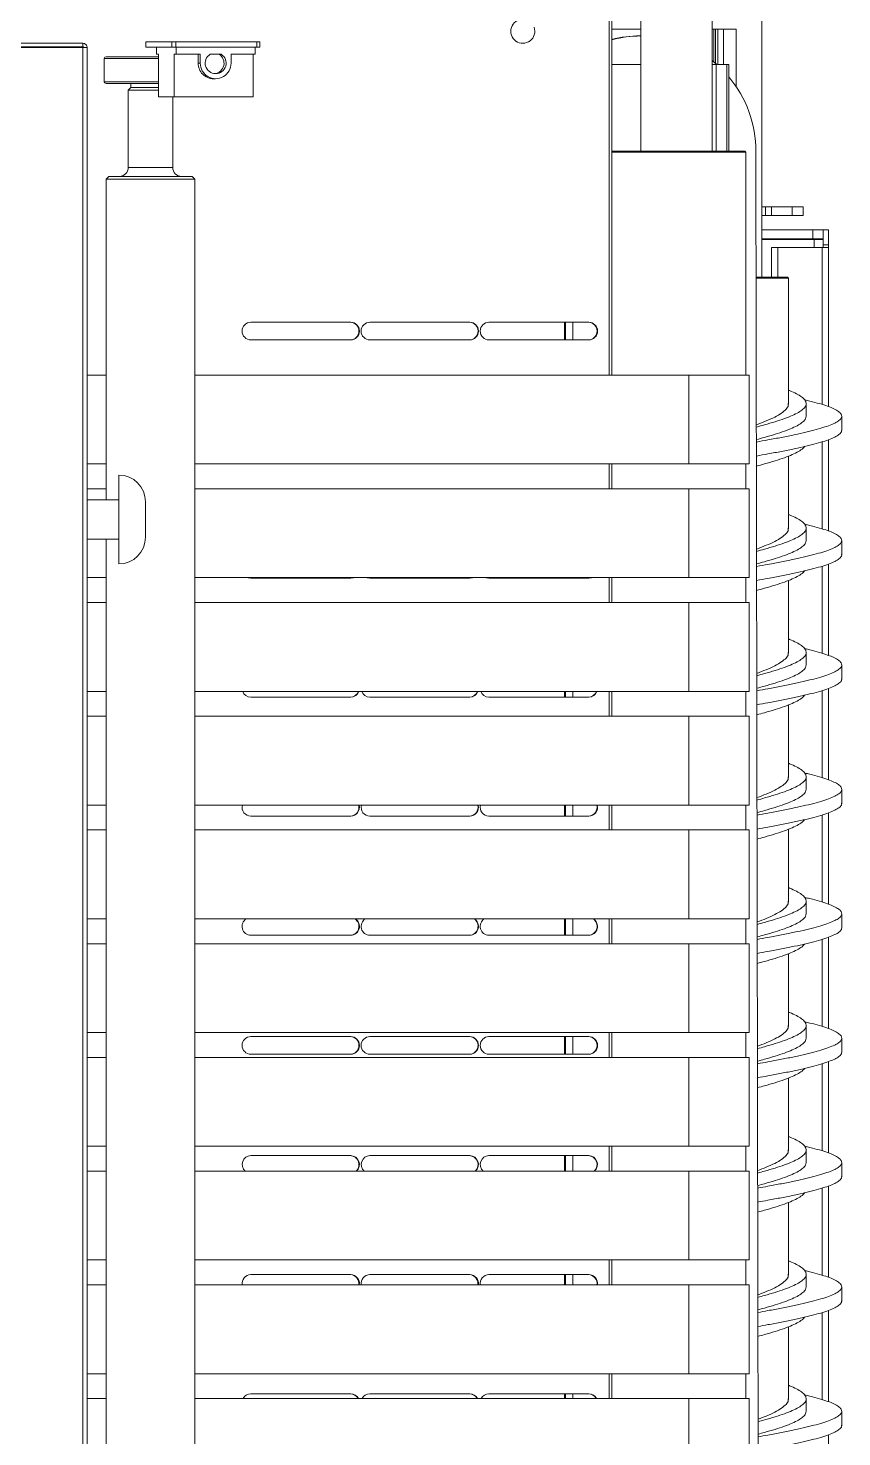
# Model space of a CAD drawing. Header units: millimetres. Extents: x 8553 to 64453, y 11523 to 72084.
# Drawn here: x 50459 to 50825, y 16206 to 16841 of the extents above; entities that cross this region are included whole.
import ezdxf

# ---------------------------------------------------------------- set-up
doc = ezdxf.new("R2010")
doc.units = ezdxf.units.MM
doc.layers.add('grey', color=254, linetype='Continuous')

msp = doc.modelspace()

# ---------------------------------------------------------------- linework, layer by layer
at = {"layer": 'grey', "linetype": 'Continuous', "lineweight": 15}
for p, q in [((50720.574, 16844.957), (50720.574, 16684.391)), ((50721.83, 16684.391), (50721.83, 16844.957)), ((50734.951, 16844.957), (50734.951, 16785.197)), ((50766.951, 16785.197), (50766.951, 16844.957)), ((50789.351, 16728.397), (50789.351, 16844.957)), ((50734.951, 16840.157), (50721.83, 16840.157)), ((50767.769, 16840.157), (50766.951, 16840.157)), ((50768.492, 16840.157), (50767.769, 16840.157)), ((50767.769, 16825.301), (50767.769, 16840.157)), ((50769.538, 16840.157), (50768.492, 16840.157)), ((50768.492, 16824.692), (50768.492, 16840.157)), ((50772.068, 16840.157), (50769.538, 16840.157)), ((50769.538, 16824.157), (50769.538, 16840.157)), ((50777.772, 16840.157), (50772.068, 16840.157)), ((50772.068, 16824.157), (50772.068, 16840.157)), ((50777.772, 16814.247), (50777.772, 16840.157)), ((50483.751, 16833.757), (50439.751, 16833.757)), ((50483.751, 16832.157), (50439.751, 16832.157)), ((50439.751, 16831.874), (50483.751, 16831.874)), ((50483.751, 16833.757), (50483.751, 16832.157)), ((50483.751, 14078.84), (50483.751, 16831.874)), ((50485.751, 16831.757), (50485.751, 14078.957)), ((50512.06, 16834.391), (50512.06, 16831.991)), ((50512.06, 16834.391), (50512.079, 16834.391)), ((50512.079, 16831.991), (50512.06, 16831.991)), ((50512.079, 16834.391), (50512.079, 16831.991)), ((50512.079, 16834.391), (50523.82, 16834.391)), ((50512.079, 16831.991), (50523.82, 16831.991)), ((50516.93, 16831.991), (50516.93, 16828.791)), ((50523.82, 16831.991), (50523.82, 16834.391)), ((50523.82, 16834.391), (50525.646, 16834.391)), ((50525.646, 16831.991), (50523.82, 16831.991)), ((50525.646, 16834.391), (50525.646, 16831.991)), ((50525.646, 16834.391), (50562.013, 16834.391)), ((50525.646, 16831.991), (50562.013, 16831.991)), ((50525.735, 16831.991), (50525.735, 16828.791)), ((50561.312, 16831.991), (50561.312, 16828.791)), ((50562.013, 16831.991), (50562.013, 16834.391)), ((50562.013, 16834.391), (50563.369, 16834.391)), ((50563.369, 16831.991), (50562.013, 16831.991)), ((50563.369, 16831.991), (50563.369, 16834.391)), ((50734.951, 16837.06), (50734.487, 16837.06)), ((50493.387, 16826.868), (50493.387, 16816.468)), ((50517.847, 16826.868), (50493.387, 16826.868)), ((50494.187, 16827.668), (50517.847, 16827.668)), ((50516.93, 16828.791), (50517.847, 16828.791)), ((50517.847, 16828.791), (50517.847, 16809.591)), ((50524.818, 16828.791), (50524.818, 16809.591)), ((50524.818, 16828.791), (50525.735, 16828.791)), ((50525.735, 16828.791), (50536.596, 16828.791)), ((50535.679, 16828.791), (50535.679, 16824.792)), ((50536.596, 16824.792), (50536.596, 16828.791)), ((50541.026, 16828.791), (50546.022, 16828.791)), ((50550.452, 16828.791), (50561.312, 16828.791)), ((50550.452, 16828.791), (50550.452, 16824.792)), ((50560.395, 16828.791), (50560.395, 16809.591)), ((50536.596, 16824.792), (50535.679, 16824.792)), ((50721.83, 16824.157), (50734.951, 16824.157)), ((50766.951, 16824.157), (50768.834, 16824.157)), ((50768.834, 16824.157), (50773.583, 16824.157)), ((50768.834, 16824.157), (50768.834, 16785.197)), ((50773.583, 16824.157), (50773.583, 16785.197)), ((50774.43, 16824.157), (50773.583, 16824.157)), ((50774.43, 16824.157), (50774.43, 16785.197)), ((50493.387, 16816.468), (50517.847, 16816.468)), ((50517.847, 16815.668), (50494.187, 16815.668)), ((50505.387, 16813.837), (50504.187, 16812.637)), ((50504.187, 16812.637), (50504.187, 16777.837)), ((50517.847, 16812.637), (50504.187, 16812.637)), ((50505.387, 16815.668), (50505.387, 16813.837)), ((50517.847, 16813.837), (50505.387, 16813.837)), ((50542.607, 16817.781), (50543.524, 16817.781)), ((50517.847, 16809.591), (50524.818, 16809.591)), ((50524.187, 16777.837), (50524.187, 16809.591)), ((50524.818, 16809.591), (50560.395, 16809.591)), ((50765.03, 16785.197), (50721.83, 16785.197)), ((50765.213, 16784.797), (50721.83, 16784.797)), ((50781.751, 16785.197), (50765.03, 16785.197)), ((50782.151, 16784.797), (50765.213, 16784.797)), ((50782.151, 16784.797), (50781.751, 16785.197)), ((50782.151, 16684.391), (50782.151, 16784.797)), ((50786.649, 16785.149), (50788.788, 15527.45)), ((50524.187, 16777.837), (50504.187, 16777.837)), ((50495.387, 16773.837), (50494.187, 16772.637)), ((50494.187, 16772.637), (50494.187, 16628.157)), ((50531.289, 16772.637), (50494.187, 16772.637)), ((50495.387, 16773.837), (50530.263, 16773.837)), ((50530.263, 16773.837), (50532.987, 16773.837)), ((50534.187, 16772.637), (50531.289, 16772.637)), ((50534.187, 16772.637), (50532.987, 16773.837)), ((50534.187, 14143.037), (50534.187, 16772.637)), ((50791.024, 16760.157), (50789.351, 16760.157)), ((50791.024, 16756.157), (50789.351, 16756.157)), ((50791.024, 16760.157), (50791.024, 16756.157)), ((50793.7, 16760.157), (50791.024, 16760.157)), ((50793.7, 16756.157), (50791.024, 16756.157)), ((50793.7, 16756.157), (50793.7, 16760.157)), ((50802.934, 16760.157), (50793.7, 16760.157)), ((50802.934, 16756.157), (50793.7, 16756.157)), ((50802.934, 16760.157), (50802.934, 16756.157)), ((50807.871, 16760.157), (50802.934, 16760.157)), ((50807.871, 16756.157), (50802.934, 16756.157)), ((50807.871, 16760.157), (50807.871, 16756.157)), ((50789.351, 16749.757), (50812.235, 16749.757)), ((50812.235, 16749.757), (50812.235, 16745.757)), ((50812.235, 16749.757), (50816.951, 16749.757)), ((50816.951, 16749.757), (50816.951, 16745.757)), ((50819.349, 16749.757), (50816.951, 16749.757)), ((50819.349, 16749.757), (50819.349, 16742.957)), ((50789.351, 16745.757), (50812.235, 16745.757)), ((50812.951, 16745.357), (50789.351, 16745.357)), ((50812.235, 16745.757), (50816.951, 16745.757)), ((50812.951, 16741.757), (50812.951, 16745.357)), ((50812.951, 16745.357), (50816.949, 16745.357)), ((50816.932, 16745.757), (50816.949, 16745.494)), ((50816.949, 16745.757), (50816.949, 16742.957)), ((50816.949, 16742.957), (50819.349, 16742.957)), ((50816.949, 16742.957), (50816.949, 16741.757)), ((50816.951, 16741.757), (50816.951, 16742.957)), ((50819.349, 16742.957), (50819.349, 16741.757)), ((50793.749, 16741.757), (50793.749, 16728.397)), ((50793.749, 16741.757), (50796.549, 16741.757)), ((50816.549, 16741.757), (50796.549, 16741.757)), ((50796.549, 16741.757), (50796.549, 16728.397)), ((50816.549, 16741.757), (50819.349, 16741.757)), ((50816.549, 16741.757), (50816.549, 16671.109)), ((50819.349, 16741.757), (50819.349, 16670.175)), ((50786.746, 16728.397), (50800.951, 16728.397)), ((50786.746, 16727.997), (50801.351, 16727.997)), ((50801.351, 16727.997), (50800.951, 16728.397)), ((50801.351, 16671.136), (50801.351, 16727.997)), ((50559.38, 16708.188), (50604.288, 16708.188)), ((50612.954, 16708.188), (50657.861, 16708.188)), ((50666.527, 16708.188), (50711.435, 16708.188)), ((50700.551, 16708.188), (50700.551, 16700.188)), ((50700.951, 16708.188), (50700.951, 16700.188)), ((50704.237, 16708.188), (50704.237, 16700.188)), ((50604.288, 16700.188), (50559.38, 16700.188)), ((50657.861, 16700.188), (50612.954, 16700.188)), ((50711.435, 16700.188), (50666.527, 16700.188)), ((50494.187, 16684.391), (50485.751, 16684.391)), ((50756.536, 16684.391), (50534.187, 16684.391)), ((50756.536, 16684.391), (50756.536, 16644.391)), ((50783.641, 16684.391), (50756.536, 16684.391)), ((50783.641, 16644.391), (50783.641, 16684.391)), ((50809.29, 16665.89), (50809.29, 16671.535)), ((50825.29, 16659.581), (50825.29, 16665.89)), ((50816.549, 16654.357), (50816.549, 16615.109)), ((50819.349, 16655.312), (50819.349, 16614.175)), ((50801.351, 16615.136), (50801.351, 16647.929)), ((50494.187, 16644.391), (50485.751, 16644.391)), ((50756.536, 16644.391), (50534.187, 16644.391)), ((50720.574, 16644.391), (50720.574, 16633.191)), ((50721.83, 16633.191), (50721.83, 16644.391)), ((50783.641, 16644.391), (50756.536, 16644.391)), ((50782.151, 16633.191), (50782.151, 16644.391)), ((50499.932, 16599.357), (50499.932, 16639.357)), ((50494.187, 16633.191), (50485.751, 16633.191)), ((50756.536, 16633.191), (50534.187, 16633.191)), ((50756.536, 16633.191), (50756.536, 16593.191)), ((50783.641, 16633.191), (50756.536, 16633.191)), ((50783.641, 16593.191), (50783.641, 16633.191)), ((50499.932, 16628.157), (50485.751, 16628.157)), ((50511.932, 16627.357), (50511.932, 16611.357)), ((50485.751, 16610.557), (50499.932, 16610.557)), ((50494.187, 16610.557), (50494.187, 14300.157)), ((50809.29, 16609.89), (50809.29, 16615.535)), ((50825.29, 16603.581), (50825.29, 16609.89)), ((50816.549, 16598.357), (50816.549, 16559.109)), ((50819.349, 16599.312), (50819.349, 16558.175)), ((50494.187, 16593.191), (50485.751, 16593.191)), ((50756.536, 16593.191), (50534.187, 16593.191)), ((50604.288, 16592.988), (50559.38, 16592.988)), ((50657.861, 16592.988), (50612.954, 16592.988)), ((50711.435, 16592.988), (50666.527, 16592.988)), ((50700.551, 16593.191), (50700.551, 16592.988)), ((50700.951, 16593.191), (50700.951, 16592.988)), ((50704.237, 16593.191), (50704.237, 16592.988)), ((50720.574, 16593.191), (50720.574, 16581.991)), ((50721.83, 16581.991), (50721.83, 16593.191)), ((50783.641, 16593.191), (50756.536, 16593.191)), ((50782.151, 16581.991), (50782.151, 16593.191)), ((50801.351, 16559.136), (50801.351, 16591.929)), ((50494.187, 16581.991), (50485.751, 16581.991)), ((50756.536, 16581.991), (50534.187, 16581.991)), ((50756.536, 16581.991), (50756.536, 16541.991)), ((50783.641, 16581.991), (50756.536, 16581.991)), ((50783.641, 16541.991), (50783.641, 16581.991)), ((50809.29, 16553.89), (50809.29, 16559.535)), ((50825.29, 16547.581), (50825.29, 16553.89)), ((50494.187, 16541.991), (50485.751, 16541.991)), ((50756.536, 16541.991), (50534.187, 16541.991)), ((50700.551, 16541.991), (50700.551, 16539.388)), ((50700.951, 16541.991), (50700.951, 16539.388)), ((50704.237, 16541.991), (50704.237, 16539.388)), ((50720.574, 16541.991), (50720.574, 16530.791)), ((50721.83, 16530.791), (50721.83, 16541.991)), ((50783.641, 16541.991), (50756.536, 16541.991)), ((50782.151, 16530.791), (50782.151, 16541.991)), ((50816.549, 16542.357), (50816.549, 16503.109)), ((50819.349, 16543.312), (50819.349, 16502.175)), ((50604.288, 16539.388), (50559.38, 16539.388)), ((50657.861, 16539.388), (50612.954, 16539.388)), ((50711.435, 16539.388), (50666.527, 16539.388)), ((50801.351, 16503.136), (50801.351, 16535.929)), ((50494.187, 16530.791), (50485.751, 16530.791)), ((50756.536, 16530.791), (50534.187, 16530.791)), ((50756.536, 16530.791), (50756.536, 16490.791)), ((50783.641, 16530.791), (50756.536, 16530.791)), ((50783.641, 16490.791), (50783.641, 16530.791)), ((50809.29, 16497.89), (50809.29, 16503.535)), ((50825.29, 16491.581), (50825.29, 16497.89)), ((50494.187, 16490.791), (50485.751, 16490.791)), ((50756.536, 16490.791), (50534.187, 16490.791)), ((50700.551, 16490.791), (50700.551, 16485.788)), ((50700.951, 16490.791), (50700.951, 16485.788)), ((50704.237, 16490.791), (50704.237, 16485.788)), ((50720.574, 16490.791), (50720.574, 16479.591)), ((50721.83, 16479.591), (50721.83, 16490.791)), ((50783.641, 16490.791), (50756.536, 16490.791)), ((50782.151, 16479.591), (50782.151, 16490.791)), ((50604.288, 16485.788), (50559.38, 16485.788)), ((50657.861, 16485.788), (50612.954, 16485.788)), ((50711.435, 16485.788), (50666.527, 16485.788)), ((50816.549, 16486.357), (50816.549, 16447.109)), ((50819.349, 16487.312), (50819.349, 16446.175)), ((50494.187, 16479.591), (50485.751, 16479.591)), ((50756.536, 16479.591), (50534.187, 16479.591)), ((50756.536, 16479.591), (50756.536, 16439.591)), ((50783.641, 16479.591), (50756.536, 16479.591)), ((50783.641, 16439.591), (50783.641, 16479.591)), ((50801.351, 16447.136), (50801.351, 16479.929)), ((50809.29, 16441.89), (50809.29, 16447.535)), ((50494.187, 16439.591), (50485.751, 16439.591)), ((50756.536, 16439.591), (50534.187, 16439.591)), ((50700.551, 16439.591), (50700.551, 16432.188)), ((50700.951, 16439.591), (50700.951, 16432.188)), ((50704.237, 16439.591), (50704.237, 16432.188)), ((50720.574, 16439.591), (50720.574, 16428.391)), ((50721.83, 16428.391), (50721.83, 16439.591)), ((50783.641, 16439.591), (50756.536, 16439.591)), ((50782.151, 16428.391), (50782.151, 16439.591)), ((50825.29, 16435.581), (50825.29, 16441.89)), ((50604.288, 16432.188), (50559.38, 16432.188)), ((50657.861, 16432.188), (50612.954, 16432.188)), ((50711.435, 16432.188), (50666.527, 16432.188)), ((50494.187, 16428.391), (50485.751, 16428.391)), ((50756.536, 16428.391), (50534.187, 16428.391)), ((50756.536, 16428.391), (50756.536, 16388.391)), ((50783.641, 16428.391), (50756.536, 16428.391)), ((50783.641, 16388.391), (50783.641, 16428.391)), ((50816.549, 16430.357), (50816.549, 16391.109)), ((50819.349, 16431.312), (50819.349, 16390.175)), ((50801.351, 16391.136), (50801.351, 16423.929)), ((50494.187, 16388.391), (50485.751, 16388.391)), ((50756.536, 16388.391), (50534.187, 16388.391)), ((50720.574, 16388.391), (50720.574, 16377.191)), ((50721.83, 16377.191), (50721.83, 16388.391)), ((50783.641, 16388.391), (50756.536, 16388.391)), ((50782.151, 16377.191), (50782.151, 16388.391)), ((50809.29, 16385.89), (50809.29, 16391.535)), ((50559.38, 16386.588), (50604.288, 16386.588)), ((50612.954, 16386.588), (50657.861, 16386.588)), ((50666.527, 16386.588), (50711.435, 16386.588)), ((50700.551, 16386.588), (50700.551, 16378.588)), ((50700.951, 16386.588), (50700.951, 16378.588)), ((50704.237, 16386.588), (50704.237, 16378.588)), ((50825.29, 16379.581), (50825.29, 16385.89)), ((50494.187, 16377.191), (50485.751, 16377.191)), ((50756.536, 16377.191), (50534.187, 16377.191)), ((50604.288, 16378.588), (50559.38, 16378.588)), ((50657.861, 16378.588), (50612.954, 16378.588)), ((50711.435, 16378.588), (50666.527, 16378.588)), ((50756.536, 16377.191), (50756.536, 16337.191)), ((50783.641, 16377.191), (50756.536, 16377.191)), ((50783.641, 16337.191), (50783.641, 16377.191)), ((50819.349, 16375.312), (50819.349, 16334.175)), ((50816.549, 16374.357), (50816.549, 16335.109)), ((50801.351, 16335.136), (50801.351, 16367.929)), ((50494.187, 16337.191), (50485.751, 16337.191)), ((50756.536, 16337.191), (50534.187, 16337.191)), ((50720.574, 16337.191), (50720.574, 16325.991)), ((50721.83, 16325.991), (50721.83, 16337.191)), ((50783.641, 16337.191), (50756.536, 16337.191)), ((50782.151, 16325.991), (50782.151, 16337.191)), ((50559.38, 16332.988), (50604.288, 16332.988)), ((50612.954, 16332.988), (50657.861, 16332.988)), ((50666.527, 16332.988), (50711.435, 16332.988)), ((50700.551, 16332.988), (50700.551, 16325.991)), ((50700.951, 16332.988), (50700.951, 16325.991)), ((50704.237, 16332.988), (50704.237, 16325.991)), ((50809.29, 16329.89), (50809.29, 16335.535)), ((50494.187, 16325.991), (50485.751, 16325.991)), ((50756.536, 16325.991), (50534.187, 16325.991)), ((50756.536, 16325.991), (50756.536, 16285.991)), ((50783.641, 16325.991), (50756.536, 16325.991)), ((50783.641, 16285.991), (50783.641, 16325.991)), ((50825.29, 16323.581), (50825.29, 16329.89)), ((50816.549, 16318.357), (50816.549, 16279.109)), ((50819.349, 16319.312), (50819.349, 16278.175)), ((50801.351, 16279.136), (50801.351, 16311.929)), ((50494.187, 16285.991), (50485.751, 16285.991)), ((50756.536, 16285.991), (50534.187, 16285.991)), ((50720.574, 16285.991), (50720.574, 16274.791)), ((50721.83, 16274.791), (50721.83, 16285.991)), ((50783.641, 16285.991), (50756.536, 16285.991)), ((50782.151, 16274.791), (50782.151, 16285.991)), ((50494.187, 16274.791), (50485.751, 16274.791)), ((50756.536, 16274.791), (50534.187, 16274.791)), ((50559.38, 16279.388), (50604.288, 16279.388)), ((50612.954, 16279.388), (50657.861, 16279.388)), ((50666.527, 16279.388), (50711.435, 16279.388)), ((50700.551, 16279.388), (50700.551, 16274.791)), ((50700.951, 16279.388), (50700.951, 16274.791)), ((50704.237, 16279.388), (50704.237, 16274.791)), ((50756.536, 16274.791), (50756.536, 16234.791)), ((50783.641, 16274.791), (50756.536, 16274.791)), ((50783.641, 16234.791), (50783.641, 16274.791)), ((50809.29, 16273.89), (50809.29, 16279.535)), ((50825.29, 16267.581), (50825.29, 16273.89)), ((50816.549, 16262.357), (50816.549, 16223.109)), ((50819.349, 16263.312), (50819.349, 16222.175)), ((50801.351, 16223.136), (50801.351, 16255.929)), ((50494.187, 16234.791), (50485.751, 16234.791)), ((50756.536, 16234.791), (50534.187, 16234.791)), ((50720.574, 16234.791), (50720.574, 16223.591)), ((50721.83, 16223.591), (50721.83, 16234.791)), ((50783.641, 16234.791), (50756.536, 16234.791)), ((50782.151, 16223.591), (50782.151, 16234.791)), ((50494.187, 16223.591), (50485.751, 16223.591)), ((50756.536, 16223.591), (50534.187, 16223.591)), ((50559.38, 16225.788), (50604.288, 16225.788)), ((50612.954, 16225.788), (50657.861, 16225.788)), ((50666.527, 16225.788), (50711.435, 16225.788)), ((50700.551, 16225.788), (50700.551, 16223.591)), ((50700.951, 16225.788), (50700.951, 16223.591)), ((50704.237, 16225.788), (50704.237, 16223.591)), ((50756.536, 16223.591), (50756.536, 16183.591)), ((50783.641, 16223.591), (50756.536, 16223.591)), ((50783.641, 16183.591), (50783.641, 16223.591)), ((50809.29, 16217.89), (50809.29, 16223.535)), ((50825.29, 16211.581), (50825.29, 16217.89)), ((50819.349, 16207.312), (50819.349, 16166.175))]:
    msp.add_line(p, q, dxfattribs=at)
at = {"layer": 'grey', "linetype": 'Continuous', "lineweight": 15, "flags": 128}
for points in [[(50766.951, 16825.963), (50767.232, 16825.739), (50769.106, 16824.157)], [(50559.38, 16592.988), (50558.271, 16593.15), (50558.139, 16593.191)], [(50604.079, 16592.988), (50605.189, 16593.15), (50605.32, 16593.191)], [(50605.529, 16593.191), (50605.397, 16593.15), (50604.288, 16592.988)], [(50612.954, 16592.988), (50611.844, 16593.15), (50611.713, 16593.191)], [(50657.653, 16592.988), (50658.763, 16593.15), (50658.894, 16593.191)], [(50659.102, 16593.191), (50658.971, 16593.15), (50657.861, 16592.988)], [(50666.527, 16592.988), (50665.418, 16593.15), (50665.286, 16593.191)], [(50711.226, 16592.988), (50712.336, 16593.15), (50712.468, 16593.191)], [(50712.676, 16593.191), (50712.544, 16593.15), (50711.435, 16592.988)]]:
    msp.add_lwpolyline(points, dxfattribs=at)
at = {"layer": 'grey', "linetype": 'Continuous', "lineweight": 15}
for centre, radius, start, end in [((50681.751, 16839.157), 5.4, 90, 19.471221), ((50734.489, 16786.036), 51.024, 90.002213, 104.365748), ((50735.158, 16786.033), 51.026, 90.232397, 105.140987), ((50494.187, 16826.868), 0.8, 90, 180), ((50543.524, 16824.812), 4.698, 122.117087, 57.882913), ((50542.554, 16824.796), 4.74, 276.186125, 57.454577), ((50542.645, 16824.748), 6.967, 179.639642, 269.682906), ((50543.524, 16824.728), 6.928, 179.474863, 0.525137), ((50494.187, 16816.468), 0.8, 180, 270), ((50734.357, 16785.095), 52.293, 0.058811, 39.973885), ((50500.187, 16777.837), 4, 270, 0), ((50528.187, 16777.837), 4, 180, 270), ((50812.551, 16745.357), 0.4, 0, 90), ((50559.427, 16704.188), 4, 90.668432, 269.331568), ((50604.033, 16704.188), 4, 270.668432, 89.331568), ((50604.241, 16704.188), 4, 270.668432, 89.331568), ((50613.001, 16704.188), 4, 90.668432, 269.331568), ((50657.606, 16704.188), 4, 270.668432, 89.331568), ((50657.814, 16704.188), 4, 270.668432, 89.331568), ((50666.574, 16704.188), 4, 90.668432, 269.331568), ((50711.18, 16704.188), 4, 270.668432, 89.331568), ((50711.388, 16704.188), 4, 270.668432, 89.331568), ((50499.932, 16627.357), 12, 0, 90), ((50499.932, 16611.357), 12, 270, 0), ((50559.403, 16543.338), 3.95, 199.927785, 269.677771), ((50604.057, 16543.338), 3.95, 270.322229, 340.072215), ((50604.269, 16543.333), 3.946, 270.275962, 340.118482), ((50612.976, 16543.338), 3.95, 199.927785, 269.677771), ((50657.631, 16543.338), 3.95, 270.322229, 340.072215), ((50657.842, 16543.333), 3.946, 270.275962, 340.118482), ((50666.55, 16543.338), 3.95, 199.927785, 269.677771), ((50711.204, 16543.338), 3.95, 270.322229, 340.072215), ((50711.416, 16543.333), 3.946, 270.275962, 340.118482), ((50559.43, 16489.78), 3.993, 165.333664, 269.285649), ((50604.029, 16489.78), 3.993, 270.714351, 14.666336), ((50604.249, 16489.771), 3.984, 270.548897, 14.83179), ((50613.004, 16489.78), 3.993, 165.333664, 269.285649), ((50657.603, 16489.78), 3.993, 270.714351, 14.666336), ((50657.823, 16489.771), 3.984, 270.548897, 14.83179), ((50666.577, 16489.78), 3.993, 165.333664, 269.285649), ((50711.177, 16489.78), 3.993, 270.714351, 14.666336), ((50711.396, 16489.771), 3.984, 270.548897, 14.83179), ((50559.438, 16436.195), 4.007, 122.050219, 269.177742), ((50604.022, 16436.195), 4.007, 270.822258, 57.949781), ((50604.23, 16436.195), 4.007, 270.822258, 57.949781), ((50613.011, 16436.195), 4.007, 122.050219, 269.177742), ((50657.595, 16436.195), 4.007, 270.822258, 57.949781), ((50657.804, 16436.195), 4.007, 270.822258, 57.949781), ((50666.585, 16436.195), 4.007, 122.050219, 269.177742), ((50711.169, 16436.195), 4.007, 270.822258, 57.949781), ((50711.377, 16436.195), 4.007, 270.822258, 57.949781), ((50559.427, 16382.588), 4, 90.668432, 269.331568), ((50604.033, 16382.588), 4, 270.668432, 89.331568), ((50604.241, 16382.588), 4, 270.668432, 89.331568), ((50613.001, 16382.588), 4, 90.668432, 269.331568), ((50657.606, 16382.588), 4, 270.668432, 89.331568), ((50657.814, 16382.588), 4, 270.668432, 89.331568), ((50666.574, 16382.588), 4, 90.668432, 269.331568), ((50711.18, 16382.588), 4, 270.668432, 89.331568), ((50711.388, 16382.588), 4, 270.668432, 89.331568), ((50559.437, 16328.982), 4.006, 90.811241, 228.27535), ((50604.022, 16328.982), 4.006, 311.72465, 89.188759), ((50604.228, 16328.98), 4.008, 311.771263, 89.142146), ((50613.011, 16328.982), 4.006, 90.811241, 228.27535), ((50657.596, 16328.982), 4.006, 311.72465, 89.188759), ((50657.801, 16328.98), 4.008, 311.771263, 89.142146), ((50666.584, 16328.982), 4.006, 90.811241, 228.27535), ((50711.17, 16328.982), 4.006, 311.72465, 89.188759), ((50711.375, 16328.98), 4.008, 311.771263, 89.142146), ((50559.417, 16275.408), 3.98, 90.522966, 188.915666), ((50604.043, 16275.408), 3.98, 351.084334, 89.477034), ((50604.24, 16275.399), 3.989, 351.245699, 89.315669), ((50612.99, 16275.408), 3.98, 90.522966, 188.915666), ((50657.616, 16275.408), 3.98, 351.084334, 89.477034), ((50657.813, 16275.399), 3.989, 351.245699, 89.315669), ((50666.564, 16275.408), 3.98, 90.522966, 188.915666), ((50711.19, 16275.408), 3.98, 351.084334, 89.477034), ((50711.387, 16275.399), 3.989, 351.245699, 89.315669), ((50559.394, 16221.853), 3.935, 90.200996, 153.780415), ((50604.065, 16221.853), 3.935, 26.219585, 89.799004), ((50604.274, 16221.853), 3.935, 26.219585, 89.799004), ((50612.968, 16221.853), 3.935, 90.200996, 153.780415), ((50657.639, 16221.853), 3.935, 26.219585, 89.799004), ((50657.847, 16221.853), 3.935, 26.219585, 89.799004), ((50666.541, 16221.853), 3.935, 90.200996, 153.780415), ((50711.212, 16221.853), 3.935, 26.219585, 89.799004), ((50711.421, 16221.853), 3.935, 26.219585, 89.799004)]:
    msp.add_arc(centre, radius, start, end, dxfattribs=at)
for points in [[(50485.751, 16831.757), (50485.721, 16832.019), (50485.66, 16832.543), (50485.198, 16833.205), (50484.537, 16833.667), (50484.013, 16833.727), (50483.751, 16833.757)], [(50484.151, 16831.757), (50484.145, 16831.81), (50484.133, 16831.914), (50484.04, 16832.047), (50483.908, 16832.139), (50483.803, 16832.151), (50483.751, 16832.157)], [(50483.751, 16831.874), (50484.013, 16831.865), (50484.537, 16831.845), (50485.198, 16831.816), (50485.66, 16831.786), (50485.721, 16831.767), (50485.751, 16831.757)]]:
    msp.add_open_spline(points, degree=3, dxfattribs=at)
for points, knots in [([(50801.351, 16677.559), (50801.509, 16677.501), (50802.94, 16676.976), (50804.991, 16675.983), (50807.356, 16674.584), (50808.818, 16673.185), (50809.425, 16671.784), (50809.138, 16670.383), (50807.972, 16668.984), (50805.953, 16667.585), (50803.13, 16666.184), (50799.577, 16664.783), (50795.366, 16663.384), (50791.101, 16662.117), (50788.111, 16661.314), (50786.86, 16660.979)], [0, 0, 0, 0, 0.0105157, 0.0949741, 0.1793895, 0.2638049, 0.3482633, 0.4327217, 0.5171371, 0.6015525, 0.6860109, 0.7704693, 0.8548847, 0.9393001, 1, 1, 1, 1]), ([(50808.649, 16673.211), (50809.432, 16673.031), (50811.909, 16672.463), (50815.411, 16671.507), (50819.084, 16670.337), (50821.942, 16669.173), (50823.977, 16668.005), (50825.143, 16666.838), (50825.423, 16665.673), (50824.813, 16664.504), (50823.322, 16663.339), (50820.976, 16662.173), (50817.815, 16661.004), (50813.893, 16659.84), (50809.277, 16658.672), (50804.049, 16657.504), (50798.287, 16656.34), (50792.539, 16655.249), (50788.615, 16654.55), (50786.872, 16654.239)], [0, 0, 0, 0, 0.0284129, 0.089892, 0.15142, 0.2128858, 0.2743916, 0.3358973, 0.3973631, 0.4588911, 0.5203702, 0.5818493, 0.6433773, 0.704843, 0.7663488, 0.8278546, 0.8893203, 0.9508484, 1, 1, 1, 1]), ([(50801.217, 16671.534), (50801.246, 16671.267), (50801.34, 16670.417), (50800.347, 16668.984), (50798.327, 16667.235), (50795.276, 16665.485), (50791.466, 16663.748), (50788.383, 16662.594), (50786.859, 16662.024)], [0, 0, 0, 0, 0.0840795, 0.2680703, 0.4520612, 0.6360533, 0.8200478, 1, 1, 1, 1]), ([(50809.226, 16665.893), (50809.195, 16665.508), (50809.125, 16664.656), (50807.956, 16663.339), (50805.957, 16661.94), (50803.129, 16660.539), (50799.577, 16659.138), (50795.366, 16657.739), (50791.104, 16656.472), (50788.117, 16655.67), (50786.87, 16655.335)], [0, 0, 0, 0, 0.1093667, 0.2419366, 0.3745065, 0.507144, 0.6397814, 0.7723514, 0.9049213, 1, 1, 1, 1]), ([(50825.223, 16659.583), (50825.244, 16659.51), (50825.379, 16659.049), (50824.763, 16658.196), (50823.335, 16657.03), (50820.972, 16655.865), (50817.816, 16654.695), (50813.893, 16653.531), (50809.277, 16652.364), (50804.049, 16651.196), (50798.287, 16650.032), (50792.542, 16648.941), (50788.622, 16648.242), (50786.883, 16647.933)], [0, 0, 0, 0, 0.0187385, 0.1189403, 0.2190623, 0.3191843, 0.4193861, 0.5194864, 0.6196519, 0.7198175, 0.8199177, 0.9201195, 1, 1, 1, 1]), ([(50808.521, 16652.217), (50808.318, 16651.94), (50807.773, 16651.196), (50805.929, 16649.986), (50803.136, 16648.584), (50799.575, 16647.183), (50795.367, 16645.784), (50791.11, 16644.519), (50788.131, 16643.72), (50786.89, 16643.387)], [0, 0, 0, 0, 0.0943324, 0.2528247, 0.4113978, 0.5699709, 0.7284633, 0.8869557, 1, 1, 1, 1]), ([(50801.351, 16621.559), (50801.509, 16621.501), (50802.94, 16620.976), (50804.991, 16619.983), (50807.356, 16618.584), (50808.818, 16617.185), (50809.425, 16615.784), (50809.138, 16614.383), (50807.972, 16612.984), (50805.953, 16611.585), (50803.13, 16610.184), (50799.577, 16608.783), (50795.366, 16607.384), (50791.131, 16606.125), (50788.174, 16605.331), (50786.956, 16605.004)], [0, 0, 0, 0, 0.01053216, 0.09512266, 0.17967008, 0.2642175, 0.348808, 0.43339851, 0.51794592, 0.60249334, 0.68708384, 0.77167435, 0.85622176, 0.94076918, 1, 1, 1, 1]), ([(50808.649, 16617.211), (50809.432, 16617.031), (50811.909, 16616.463), (50815.411, 16615.507), (50819.084, 16614.337), (50821.942, 16613.173), (50823.977, 16612.005), (50825.143, 16610.838), (50825.423, 16609.673), (50824.813, 16608.504), (50823.322, 16607.339), (50820.976, 16606.173), (50817.815, 16605.004), (50813.893, 16603.84), (50809.277, 16602.672), (50804.049, 16601.504), (50798.287, 16600.34), (50792.57, 16599.255), (50788.678, 16598.561), (50786.967, 16598.256)], [0, 0, 0, 0, 0.0284386, 0.0899732, 0.1515569, 0.2130781, 0.2746395, 0.3362009, 0.3977222, 0.4593058, 0.5208404, 0.5823751, 0.6439587, 0.70548, 0.7670414, 0.8286027, 0.890124, 0.9517077, 1, 1, 1, 1]), ([(50801.217, 16615.534), (50801.246, 16615.267), (50801.34, 16614.417), (50800.347, 16612.984), (50798.327, 16611.235), (50795.275, 16609.485), (50791.494, 16607.76), (50788.445, 16606.619), (50786.954, 16606.061)], [0, 0, 0, 0, 0.0844052, 0.2691089, 0.4538126, 0.6385175, 0.8232249, 1, 1, 1, 1]), ([(50809.226, 16609.893), (50809.195, 16609.508), (50809.125, 16608.656), (50807.956, 16607.339), (50805.957, 16605.94), (50803.129, 16604.539), (50799.577, 16603.138), (50795.366, 16601.739), (50791.134, 16600.481), (50788.18, 16599.687), (50786.965, 16599.361)], [0, 0, 0, 0, 0.1096355, 0.2425314, 0.3754272, 0.5083907, 0.6413543, 0.7742501, 0.9071459, 1, 1, 1, 1]), ([(50825.223, 16603.583), (50825.244, 16603.51), (50825.379, 16603.049), (50824.763, 16602.196), (50823.335, 16601.03), (50820.972, 16599.865), (50817.816, 16598.695), (50813.893, 16597.531), (50809.277, 16596.364), (50804.049, 16595.196), (50798.287, 16594.032), (50792.573, 16592.947), (50788.685, 16592.254), (50786.978, 16591.95)], [0, 0, 0, 0, 0.01876606, 0.11911541, 0.21938488, 0.31965435, 0.4200037, 0.52025137, 0.62056441, 0.72087746, 0.82112512, 0.92147447, 1, 1, 1, 1]), ([(50808.521, 16596.217), (50808.318, 16595.94), (50807.773, 16595.196), (50805.929, 16593.986), (50803.136, 16592.584), (50799.575, 16591.183), (50795.366, 16589.784), (50791.14, 16588.528), (50788.193, 16587.737), (50786.986, 16587.413)], [0, 0, 0, 0, 0.0946097, 0.2535681, 0.4126075, 0.5716469, 0.7306053, 0.8895637, 1, 1, 1, 1]), ([(50801.351, 16565.559), (50801.509, 16565.501), (50802.94, 16564.976), (50804.991, 16563.983), (50807.356, 16562.584), (50808.818, 16561.185), (50809.425, 16559.784), (50809.138, 16558.383), (50807.972, 16556.984), (50805.953, 16555.585), (50803.13, 16554.184), (50799.577, 16552.783), (50795.366, 16551.384), (50791.161, 16550.134), (50788.237, 16549.349), (50787.051, 16549.03)], [0, 0, 0, 0, 0.0105487, 0.0952717, 0.1799515, 0.2646314, 0.3493544, 0.4340774, 0.5187573, 0.6034371, 0.6881601, 0.7728831, 0.857563, 0.9422428, 1, 1, 1, 1]), ([(50801.217, 16559.534), (50801.246, 16559.267), (50801.34, 16558.417), (50800.347, 16556.984), (50798.327, 16555.235), (50795.275, 16553.485), (50791.523, 16551.773), (50788.507, 16550.643), (50787.049, 16550.097)], [0, 0, 0, 0, 0.0847335, 0.2701555, 0.4555776, 0.6410009, 0.8264267, 1, 1, 1, 1]), ([(50808.649, 16561.211), (50809.432, 16561.031), (50811.909, 16560.463), (50815.411, 16559.507), (50819.084, 16558.337), (50821.942, 16557.173), (50823.977, 16556.005), (50825.143, 16554.838), (50825.423, 16553.673), (50824.813, 16552.504), (50823.322, 16551.339), (50820.976, 16550.173), (50817.815, 16549.004), (50813.893, 16547.84), (50809.277, 16546.672), (50804.049, 16545.504), (50798.287, 16544.34), (50792.6, 16543.26), (50788.741, 16542.573), (50787.062, 16542.273)], [0, 0, 0, 0, 0.0284643, 0.0900546, 0.151694, 0.2132709, 0.2748879, 0.336505, 0.3980819, 0.4597213, 0.5213116, 0.5829019, 0.6445412, 0.7061181, 0.7677352, 0.8293522, 0.8909291, 0.9525685, 1, 1, 1, 1]), ([(50809.226, 16553.893), (50809.195, 16553.508), (50809.125, 16552.656), (50807.956, 16551.339), (50805.957, 16549.94), (50803.129, 16548.539), (50799.577, 16547.138), (50795.366, 16545.739), (50791.164, 16544.489), (50788.243, 16543.705), (50787.06, 16543.387)], [0, 0, 0, 0, 0.10990572, 0.24312906, 0.37635239, 0.50964361, 0.64293484, 0.77615817, 0.90938151, 1, 1, 1, 1]), ([(50825.223, 16547.583), (50825.244, 16547.51), (50825.379, 16547.049), (50824.763, 16546.196), (50823.335, 16545.03), (50820.972, 16543.865), (50817.816, 16542.695), (50813.893, 16541.531), (50809.277, 16540.364), (50804.049, 16539.196), (50798.287, 16538.032), (50792.604, 16536.952), (50788.748, 16536.265), (50787.073, 16535.967)], [0, 0, 0, 0, 0.0187937, 0.1192911, 0.2197084, 0.3201258, 0.4206231, 0.5210186, 0.6214796, 0.7219406, 0.8223361, 0.9228334, 1, 1, 1, 1]), ([(50808.521, 16540.217), (50808.318, 16539.94), (50807.773, 16539.196), (50805.929, 16537.986), (50803.136, 16536.584), (50799.575, 16535.183), (50795.366, 16533.784), (50791.17, 16532.537), (50788.256, 16531.754), (50787.081, 16531.438)], [0, 0, 0, 0, 0.0948888, 0.2543159, 0.4138244, 0.5733328, 0.73276, 0.8921872, 1, 1, 1, 1]), ([(50801.351, 16509.559), (50801.509, 16509.501), (50802.94, 16508.976), (50804.991, 16507.983), (50807.356, 16506.584), (50808.818, 16505.185), (50809.425, 16503.784), (50809.138, 16502.383), (50807.972, 16500.984), (50805.953, 16499.585), (50803.13, 16498.184), (50799.577, 16496.783), (50795.365, 16495.384), (50791.191, 16494.143), (50788.299, 16493.366), (50787.146, 16493.056)], [0, 0, 0, 0, 0.0105652, 0.0954211, 0.1802339, 0.2650466, 0.3499025, 0.4347584, 0.5195711, 0.6043839, 0.6892398, 0.7740957, 0.8589084, 0.9437211, 1, 1, 1, 1]), ([(50801.217, 16503.534), (50801.246, 16503.267), (50801.34, 16502.417), (50800.347, 16500.984), (50798.327, 16499.235), (50795.274, 16497.485), (50791.551, 16495.785), (50788.569, 16494.668), (50787.144, 16494.134)], [0, 0, 0, 0, 0.0850643, 0.2712103, 0.4573564, 0.6435036, 0.8296534, 1, 1, 1, 1]), ([(50808.649, 16505.211), (50809.432, 16505.031), (50811.909, 16504.463), (50815.411, 16503.507), (50819.084, 16502.337), (50821.942, 16501.173), (50823.977, 16500.005), (50825.143, 16498.838), (50825.423, 16497.673), (50824.813, 16496.504), (50823.322, 16495.339), (50820.976, 16494.173), (50817.815, 16493.004), (50813.893, 16491.84), (50809.277, 16490.672), (50804.049, 16489.504), (50798.287, 16488.34), (50792.631, 16487.266), (50788.804, 16486.584), (50787.158, 16486.291)], [0, 0, 0, 0, 0.0284901, 0.0901361, 0.1518313, 0.213464, 0.2751368, 0.3368096, 0.3984423, 0.4601375, 0.5217835, 0.5834296, 0.6451247, 0.7067574, 0.7684302, 0.8301031, 0.8917357, 0.9534309, 1, 1, 1, 1]), ([(50809.226, 16497.893), (50809.195, 16497.508), (50809.125, 16496.656), (50807.956, 16495.339), (50805.957, 16493.94), (50803.129, 16492.539), (50799.577, 16491.138), (50795.365, 16489.739), (50791.194, 16488.498), (50788.306, 16487.722), (50787.156, 16487.413)], [0, 0, 0, 0, 0.1101772, 0.2437297, 0.3772822, 0.5109027, 0.6445232, 0.7780757, 0.9116282, 1, 1, 1, 1]), ([(50825.223, 16491.583), (50825.244, 16491.51), (50825.379, 16491.049), (50824.763, 16490.196), (50823.335, 16489.03), (50820.972, 16487.865), (50817.816, 16486.695), (50813.893, 16485.531), (50809.277, 16484.364), (50804.049, 16483.196), (50798.287, 16482.032), (50792.634, 16480.958), (50788.811, 16480.277), (50787.168, 16479.984)], [0, 0, 0, 0, 0.0188215, 0.1194673, 0.2200329, 0.3205986, 0.4212443, 0.5217881, 0.6223975, 0.7230068, 0.8235506, 0.9241963, 1, 1, 1, 1]), ([(50808.521, 16484.217), (50808.318, 16483.94), (50807.773, 16483.196), (50805.929, 16481.986), (50803.136, 16480.584), (50799.575, 16479.183), (50795.366, 16477.784), (50791.2, 16476.545), (50788.319, 16475.771), (50787.176, 16475.464)], [0, 0, 0, 0, 0.09516943, 0.25506819, 0.41504843, 0.57502867, 0.73492743, 0.89482619, 1, 1, 1, 1]), ([(50801.351, 16453.559), (50801.509, 16453.501), (50802.94, 16452.976), (50804.991, 16451.983), (50807.356, 16450.584), (50808.818, 16449.185), (50809.425, 16447.784), (50809.138, 16446.383), (50807.972, 16444.984), (50805.953, 16443.585), (50803.13, 16442.184), (50799.577, 16440.783), (50795.365, 16439.384), (50791.221, 16438.151), (50788.362, 16437.383), (50787.241, 16437.082)], [0, 0, 0, 0, 0.0105818, 0.0955711, 0.1805171, 0.2654631, 0.3504523, 0.4354416, 0.5203876, 0.6053336, 0.6903228, 0.7753121, 0.8602581, 0.9452041, 1, 1, 1, 1]), ([(50801.217, 16447.534), (50801.246, 16447.267), (50801.34, 16446.417), (50800.347, 16444.984), (50798.328, 16443.235), (50795.274, 16441.485), (50791.58, 16439.797), (50788.631, 16438.692), (50787.239, 16438.171)], [0, 0, 0, 0, 0.0853978, 0.2722734, 0.4591491, 0.646026, 0.8329055, 1, 1, 1, 1]), ([(50808.649, 16449.211), (50809.432, 16449.031), (50811.909, 16448.463), (50815.411, 16447.507), (50819.084, 16446.337), (50821.942, 16445.173), (50823.977, 16444.005), (50825.143, 16442.838), (50825.423, 16441.673), (50824.813, 16440.504), (50823.322, 16439.339), (50820.976, 16438.173), (50817.815, 16437.004), (50813.893, 16435.84), (50809.277, 16434.672), (50804.049, 16433.504), (50798.286, 16432.34), (50792.662, 16431.272), (50788.867, 16430.595), (50787.253, 16430.308)], [0, 0, 0, 0, 0.0285159, 0.0902178, 0.1519689, 0.2136574, 0.2753861, 0.3371149, 0.3988033, 0.4605544, 0.5222563, 0.5839583, 0.6457093, 0.7073978, 0.7691266, 0.8308553, 0.8925438, 0.9542949, 1, 1, 1, 1]), ([(50809.226, 16441.893), (50809.195, 16441.508), (50809.125, 16440.656), (50807.956, 16439.339), (50805.957, 16437.94), (50803.129, 16436.539), (50799.577, 16435.138), (50795.365, 16433.739), (50791.224, 16432.506), (50788.368, 16431.739), (50787.251, 16431.439)], [0, 0, 0, 0, 0.11045011, 0.24433334, 0.37821657, 0.51216802, 0.64611947, 0.7800027, 0.91388592, 1, 1, 1, 1]), ([(50825.223, 16435.583), (50825.244, 16435.51), (50825.379, 16435.049), (50824.763, 16434.196), (50823.335, 16433.03), (50820.972, 16431.865), (50817.816, 16430.695), (50813.893, 16429.531), (50809.277, 16428.364), (50804.049, 16427.196), (50798.286, 16426.032), (50792.665, 16424.964), (50788.874, 16424.288), (50787.263, 16424.001)], [0, 0, 0, 0, 0.0188493, 0.119644, 0.2203584, 0.3210728, 0.4218674, 0.5225599, 0.623318, 0.7240762, 0.8247687, 0.9255633, 1, 1, 1, 1]), ([(50808.521, 16428.217), (50808.318, 16427.94), (50807.773, 16427.196), (50805.929, 16425.986), (50803.136, 16424.584), (50799.575, 16423.183), (50795.365, 16421.784), (50791.23, 16420.554), (50788.382, 16419.789), (50787.271, 16419.49)], [0, 0, 0, 0, 0.0954518, 0.2558249, 0.4162797, 0.5767346, 0.7371077, 0.8974808, 1, 1, 1, 1]), ([(50801.351, 16397.559), (50801.509, 16397.501), (50802.94, 16396.976), (50804.991, 16395.983), (50807.356, 16394.584), (50808.818, 16393.185), (50809.425, 16391.784), (50809.138, 16390.383), (50807.972, 16388.984), (50805.953, 16387.585), (50803.13, 16386.184), (50799.577, 16384.783), (50795.365, 16383.384), (50791.251, 16382.16), (50788.425, 16381.401), (50787.336, 16381.108)], [0, 0, 0, 0, 0.0105985, 0.0957215, 0.1808012, 0.2658808, 0.3510039, 0.4361269, 0.5212066, 0.6062863, 0.6914093, 0.7765323, 0.861612, 0.9466917, 1, 1, 1, 1]), ([(50801.217, 16391.534), (50801.246, 16391.267), (50801.34, 16390.417), (50800.347, 16388.984), (50798.328, 16387.235), (50795.273, 16385.485), (50791.608, 16383.809), (50788.693, 16382.717), (50787.335, 16382.207)], [0, 0, 0, 0, 0.0857338, 0.2733449, 0.4609559, 0.6485683, 0.8361832, 1, 1, 1, 1]), ([(50808.649, 16393.211), (50809.432, 16393.031), (50811.909, 16392.463), (50815.411, 16391.507), (50819.084, 16390.337), (50821.942, 16389.173), (50823.977, 16388.005), (50825.143, 16386.838), (50825.423, 16385.673), (50824.813, 16384.504), (50823.322, 16383.339), (50820.976, 16382.173), (50817.815, 16381.004), (50813.893, 16379.84), (50809.277, 16378.672), (50804.049, 16377.504), (50798.286, 16376.34), (50792.692, 16375.278), (50788.93, 16374.607), (50787.348, 16374.325)], [0, 0, 0, 0, 0.0285418, 0.0902996, 0.1521067, 0.2138512, 0.2756359, 0.3374206, 0.3991651, 0.4609721, 0.52273, 0.5844879, 0.646295, 0.7080394, 0.7698241, 0.8316089, 0.8933533, 0.9551604, 1, 1, 1, 1]), ([(50809.226, 16385.893), (50809.195, 16385.508), (50809.125, 16384.656), (50807.956, 16383.339), (50805.957, 16381.94), (50803.129, 16380.539), (50799.578, 16379.138), (50795.365, 16377.739), (50791.254, 16376.515), (50788.431, 16375.757), (50787.346, 16375.465)], [0, 0, 0, 0, 0.1107243, 0.24494, 0.3791556, 0.5134396, 0.6477236, 0.7819393, 0.9161549, 1, 1, 1, 1]), ([(50825.223, 16379.583), (50825.244, 16379.51), (50825.379, 16379.049), (50824.763, 16378.196), (50823.335, 16377.03), (50820.972, 16375.865), (50817.816, 16374.695), (50813.893, 16373.531), (50809.277, 16372.364), (50804.049, 16371.196), (50798.286, 16370.032), (50792.696, 16368.97), (50788.937, 16368.3), (50787.359, 16368.018)], [0, 0, 0, 0, 0.0188773, 0.1198212, 0.2206848, 0.3215484, 0.4224923, 0.5233339, 0.6242414, 0.7251488, 0.8259904, 0.9269344, 1, 1, 1, 1]), ([(50808.521, 16372.217), (50808.318, 16371.94), (50807.773, 16371.196), (50805.929, 16369.986), (50803.136, 16368.584), (50799.576, 16367.183), (50795.365, 16365.784), (50791.26, 16364.563), (50788.445, 16363.806), (50787.366, 16363.516)], [0, 0, 0, 0, 0.0957358, 0.2565861, 0.4175184, 0.5784507, 0.739301, 0.9001513, 1, 1, 1, 1]), ([(50801.351, 16341.559), (50801.509, 16341.501), (50802.94, 16340.976), (50804.991, 16339.983), (50807.356, 16338.584), (50808.818, 16337.185), (50809.425, 16335.784), (50809.138, 16334.383), (50807.972, 16332.984), (50805.953, 16331.585), (50803.13, 16330.184), (50799.577, 16328.783), (50795.364, 16327.384), (50791.281, 16326.169), (50788.488, 16325.418), (50787.432, 16325.134)], [0, 0, 0, 0, 0.0106152, 0.0958724, 0.1810862, 0.2663, 0.3515572, 0.4368144, 0.5220282, 0.607242, 0.6924992, 0.7777564, 0.8629702, 0.948184, 1, 1, 1, 1]), ([(50808.649, 16337.211), (50809.432, 16337.031), (50811.909, 16336.463), (50815.411, 16335.507), (50819.084, 16334.337), (50821.942, 16333.173), (50823.977, 16332.005), (50825.143, 16330.838), (50825.423, 16329.673), (50824.813, 16328.504), (50823.322, 16327.339), (50820.976, 16326.173), (50817.815, 16325.004), (50813.893, 16323.84), (50809.277, 16322.672), (50804.049, 16321.504), (50798.286, 16320.34), (50792.723, 16319.283), (50788.993, 16318.618), (50787.443, 16318.342)], [0, 0, 0, 0, 0.0285677, 0.0903816, 0.1522448, 0.2140453, 0.2758861, 0.3377269, 0.3995274, 0.4613906, 0.5232045, 0.5850185, 0.6468817, 0.7086822, 0.770523, 0.8323638, 0.8941643, 0.9560275, 1, 1, 1, 1]), ([(50801.217, 16335.534), (50801.246, 16335.267), (50801.34, 16334.417), (50800.347, 16332.984), (50798.328, 16331.235), (50795.273, 16329.485), (50791.637, 16327.822), (50788.755, 16326.741), (50787.43, 16326.244)], [0, 0, 0, 0, 0.0860725, 0.2744248, 0.4627771, 0.6511306, 0.8394867, 1, 1, 1, 1]), ([(50809.226, 16329.893), (50809.195, 16329.508), (50809.125, 16328.656), (50807.956, 16327.339), (50805.957, 16325.94), (50803.129, 16324.539), (50799.578, 16323.138), (50795.364, 16321.739), (50791.284, 16320.524), (50788.494, 16319.774), (50787.441, 16319.491)], [0, 0, 0, 0, 0.1109999, 0.2455496, 0.3800993, 0.5147176, 0.6493358, 0.7838855, 0.9184352, 1, 1, 1, 1]), ([(50825.223, 16323.583), (50825.244, 16323.51), (50825.379, 16323.049), (50824.763, 16322.196), (50823.335, 16321.03), (50820.972, 16319.865), (50817.816, 16318.695), (50813.893, 16317.531), (50809.277, 16316.364), (50804.049, 16315.196), (50798.286, 16314.032), (50792.727, 16312.975), (50789, 16312.311), (50787.454, 16312.035)], [0, 0, 0, 0, 0.0189053, 0.1199989, 0.2210122, 0.3220254, 0.4231191, 0.5241103, 0.6251674, 0.7262245, 0.8272158, 0.9283095, 1, 1, 1, 1]), ([(50808.521, 16316.217), (50808.318, 16315.94), (50807.773, 16315.196), (50805.929, 16313.986), (50803.136, 16312.584), (50799.576, 16311.183), (50795.365, 16309.784), (50791.29, 16308.571), (50788.508, 16307.823), (50787.462, 16307.542)], [0, 0, 0, 0, 0.0960215, 0.2573518, 0.4187644, 0.580177, 0.7415073, 0.9028377, 1, 1, 1, 1]), ([(50801.351, 16285.559), (50801.509, 16285.501), (50802.94, 16284.976), (50804.991, 16283.983), (50807.356, 16282.584), (50808.818, 16281.185), (50809.425, 16279.784), (50809.138, 16278.383), (50807.972, 16276.984), (50805.953, 16275.585), (50803.13, 16274.184), (50799.577, 16272.783), (50795.364, 16271.384), (50791.311, 16270.177), (50788.551, 16269.435), (50787.527, 16269.16)], [0, 0, 0, 0, 0.01063193, 0.09602375, 0.18137208, 0.2667204, 0.35211222, 0.43750404, 0.52285237, 0.60820069, 0.69359251, 0.77898433, 0.86433266, 0.94968099, 1, 1, 1, 1]), ([(50808.649, 16281.211), (50809.432, 16281.031), (50811.909, 16280.463), (50815.411, 16279.507), (50819.084, 16278.337), (50821.942, 16277.173), (50823.977, 16276.005), (50825.143, 16274.838), (50825.423, 16273.673), (50824.813, 16272.504), (50823.322, 16271.339), (50820.976, 16270.173), (50817.815, 16269.004), (50813.893, 16267.84), (50809.277, 16266.672), (50804.049, 16265.504), (50798.286, 16264.34), (50792.754, 16263.289), (50789.056, 16262.63), (50787.538, 16262.359)], [0, 0, 0, 0, 0.0285936, 0.0904637, 0.1523831, 0.2142398, 0.2761368, 0.3380338, 0.3998904, 0.4618098, 0.5236799, 0.5855501, 0.6474695, 0.7093261, 0.7712231, 0.8331201, 0.8949768, 0.9568962, 1, 1, 1, 1]), ([(50801.217, 16279.534), (50801.246, 16279.267), (50801.34, 16278.417), (50800.347, 16276.984), (50798.328, 16275.235), (50795.272, 16273.485), (50791.665, 16271.834), (50788.817, 16270.766), (50787.525, 16270.281)], [0, 0, 0, 0, 0.0864139, 0.2755133, 0.4646126, 0.6537133, 0.8428165, 1, 1, 1, 1]), ([(50809.226, 16273.893), (50809.195, 16273.508), (50809.125, 16272.656), (50807.956, 16271.339), (50805.957, 16269.94), (50803.128, 16268.539), (50799.578, 16267.138), (50795.364, 16265.739), (50791.314, 16264.532), (50788.557, 16263.791), (50787.536, 16263.517)], [0, 0, 0, 0, 0.1112769, 0.2461623, 0.3810477, 0.5160019, 0.650956, 0.7858414, 0.9207268, 1, 1, 1, 1]), ([(50825.223, 16267.583), (50825.244, 16267.51), (50825.379, 16267.049), (50824.763, 16266.196), (50823.335, 16265.03), (50820.972, 16263.865), (50817.816, 16262.695), (50813.893, 16261.531), (50809.277, 16260.364), (50804.049, 16259.196), (50798.286, 16258.032), (50792.757, 16256.981), (50789.063, 16256.322), (50787.549, 16256.052)], [0, 0, 0, 0, 0.0189333, 0.1201772, 0.2213405, 0.3225038, 0.4237477, 0.524889, 0.6260962, 0.7273035, 0.8284448, 0.9296886, 1, 1, 1, 1]), ([(50808.521, 16260.217), (50808.318, 16259.94), (50807.773, 16259.196), (50805.929, 16257.986), (50803.136, 16256.584), (50799.576, 16255.183), (50795.364, 16253.784), (50791.32, 16252.58), (50788.57, 16251.841), (50787.557, 16251.568)], [0, 0, 0, 0, 0.0963089, 0.2581222, 0.4200179, 0.5819136, 0.7437269, 0.9055401, 1, 1, 1, 1]), ([(50801.351, 16229.559), (50801.509, 16229.501), (50802.94, 16228.976), (50804.991, 16227.983), (50807.356, 16226.584), (50808.818, 16225.185), (50809.425, 16223.784), (50809.138, 16222.383), (50807.972, 16220.984), (50805.953, 16219.585), (50803.13, 16218.184), (50799.578, 16216.783), (50795.364, 16215.384), (50791.341, 16214.186), (50788.613, 16213.452), (50787.622, 16213.186)], [0, 0, 0, 0, 0.0106487, 0.0961756, 0.1816589, 0.2671422, 0.352669, 0.4381959, 0.5236792, 0.6091624, 0.6946893, 0.7802162, 0.8656994, 0.9511827, 1, 1, 1, 1]), ([(50801.217, 16223.534), (50801.246, 16223.267), (50801.34, 16222.417), (50800.347, 16220.984), (50798.328, 16219.235), (50795.272, 16217.485), (50791.694, 16215.846), (50788.88, 16214.79), (50787.62, 16214.318)], [0, 0, 0, 0, 0.0867581, 0.2766104, 0.4664628, 0.6563165, 0.8461728, 1, 1, 1, 1]), ([(50808.649, 16225.211), (50809.432, 16225.031), (50811.909, 16224.463), (50815.411, 16223.507), (50819.084, 16222.337), (50821.942, 16221.173), (50823.977, 16220.005), (50825.143, 16218.838), (50825.423, 16217.673), (50824.813, 16216.504), (50823.322, 16215.339), (50820.976, 16214.173), (50817.815, 16213.004), (50813.893, 16211.84), (50809.277, 16210.672), (50804.049, 16209.504), (50798.286, 16208.34), (50792.785, 16207.295), (50789.119, 16206.641), (50787.634, 16206.376)], [0, 0, 0, 0, 0.0286196, 0.090546, 0.1525217, 0.2144346, 0.2763879, 0.3383412, 0.4002541, 0.4622298, 0.5241562, 0.5860826, 0.6480583, 0.7099712, 0.7719245, 0.8338778, 0.8957907, 0.9577664, 1, 1, 1, 1]), ([(50809.226, 16217.893), (50809.195, 16217.508), (50809.125, 16216.656), (50807.956, 16215.339), (50805.957, 16213.94), (50803.128, 16212.539), (50799.578, 16211.138), (50795.363, 16209.739), (50791.344, 16208.541), (50788.62, 16207.808), (50787.632, 16207.543)], [0, 0, 0, 0, 0.1115552, 0.2467781, 0.3820009, 0.5172926, 0.6525843, 0.7878071, 0.92303, 1, 1, 1, 1]), ([(50825.223, 16211.583), (50825.244, 16211.51), (50825.379, 16211.049), (50824.763, 16210.196), (50823.335, 16209.03), (50820.972, 16207.865), (50817.816, 16206.695), (50813.893, 16205.531), (50809.277, 16204.364), (50804.049, 16203.196), (50798.286, 16202.032), (50792.788, 16200.987), (50789.126, 16200.334), (50787.644, 16200.07)], [0, 0, 0, 0, 0.0189615, 0.120356, 0.2216698, 0.3229837, 0.4243782, 0.5256699, 0.6270278, 0.7283856, 0.8296774, 0.9310719, 1, 1, 1, 1])]:
    msp.add_open_spline(points, degree=3, knots=knots, dxfattribs=at)

doc.saveas('drawing.dxf')
